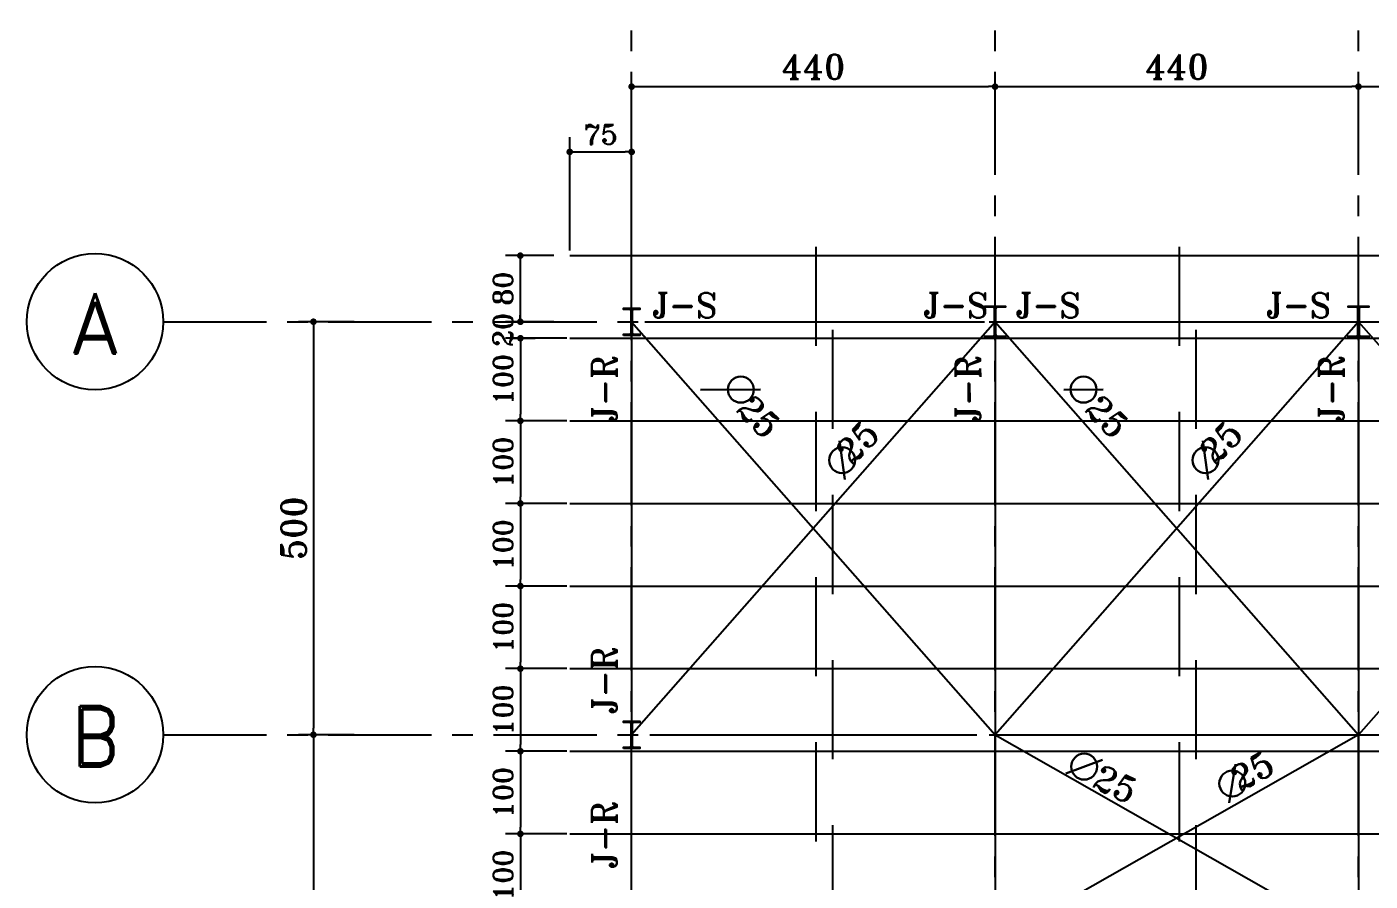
# Model space of a CAD drawing. Header units: inches. Extents: x 460503 to 460688, y 47570 to 48852.
# Drawn here: x 460551.02 to 460567.29, y 48259.77 to 48270.11 of the extents above; entities that cross this region are included whole.
import ezdxf
from ezdxf.enums import TextEntityAlignment as Align

# ---------------------------------------------------------------- set-up
doc = ezdxf.new("R2010")
doc.units = ezdxf.units.IN
doc.header["$MEASUREMENT"] = 0
for name, pattern in [('CENTER', [2, 1.25, -0.25, 0.25, -0.25]), ('DASHDOTX2', [2, 1, -0.5, 0, -0.5]), ('HIDDEN', [0.375, 0.25, -0.125])]:
    doc.linetypes.add(name, pattern=pattern)
for name, color, linetype in [('3', 3, 'HIDDEN'), ('3G', 3, 'Continuous'), ('Ax', 1, 'DASHDOTX2'), ('AXE', 1, 'CENTER'), ('DIM', 8, 'Continuous'), ('tir', 92, 'Continuous'), ('wall', 4, 'Continuous')]:
    doc.layers.add(name, color=color, linetype=linetype)
doc.layers.add('TEXT', color=250, linetype='Continuous', lineweight=30)
doc.styles.add('ROMAND', font='ROMAND.shx')
doc.styles.add('ROMANT', font='romant')
doc.dimstyles.new('1-100', dxfattribs={"dimtxt": 0.3, "dimasz": 0.08, "dimexe": 0.18, "dimexo": 0.0625, "dimgap": 0.09, "dimtad": 1, "dimdec": 0, "dimlfac": 100, "dimdsep": 46, "dimtxsty": 'ROMANT', "dimblk": 'DOT', "dimcen": 0.09, "dimclrd": 1, "dimclre": 1, "dimclrt": 3, "dimadec": 0, "dimazin": 0, "dimtfac": 1, "dimtdec": 0, "dimtix": 1, "dimtofl": 0, "dimtmove": 2, "dimatfit": 3, "dimldrblk": 'DOT', "dimfxl": 1, "dimtolj": 1, "dimarcsym": 0})
doc.dimstyles.new('Copy of 1-100', dxfattribs={"dimtxt": 0.24, "dimasz": 0.08, "dimexe": 0.18, "dimexo": 0.0625, "dimgap": 0.09, "dimtad": 1, "dimdec": 0, "dimlfac": 100, "dimdsep": 46, "dimtxsty": 'ROMANT', "dimblk": 'DOT', "dimcen": 0.09, "dimclrd": 1, "dimclre": 1, "dimclrt": 3, "dimadec": 0, "dimazin": 0, "dimtfac": 1, "dimtdec": 0, "dimtix": 1, "dimtofl": 0, "dimtmove": 2, "dimatfit": 3, "dimldrblk": 'DOT', "dimfxl": 1, "dimtolj": 1, "dimarcsym": 0})

# ---------------------------------------------------------------- blocks, each defined once
blk = doc.blocks.new('DOT')
at = {"layer": 'DIM', "color": 0, "linetype": 'ByBlock'}
blk.add_line((-0.5, 0), (-1, 0), dxfattribs=at)
at = {"layer": 'DIM', "color": 0, "linetype": 'ByBlock', "const_width": 0.5}
blk.add_lwpolyline([(-0.25, 0, 1), (0.25, 0, 1)], format="xyb", close=True, dxfattribs=at)
blk = doc.blocks.new('*D284')
at = {"layer": 'Defpoints', "color": 0, "transparency": 16777216}
for p in [(460555.049, 48266.541), (460554.491, 48261.541), (460555.049, 48261.541)]:
    blk.add_point(p, dxfattribs=at)
at = {"layer": 'wall', "color": 1, "lineweight": -2, "transparency": 16777216}
for p, q in [((460554.986, 48266.541), (460554.311, 48266.541)), ((460554.491, 48266.461), (460554.491, 48261.621)), ((460554.986, 48261.541), (460554.311, 48261.541))]:
    blk.add_line(p, q, dxfattribs=at)
at = {"layer": 'wall', "color": 1, "lineweight": -2, "transparency": 16777216, "xscale": 0.08, "yscale": 0.08, "zscale": 0.08}
for p, rotation in [((460554.491, 48266.541), 90), ((460554.491, 48261.541), 270)]:
    blk.add_blockref('DOT', p, dxfattribs=dict(at, rotation=rotation))
at = {"layer": 'wall', "color": 3, "transparency": 16777216, "insert": (460554.251, 48264.041), "char_height": 0.3, "attachment_point": 5, "rotation": 90, "style": 'ROMANT'}
blk.add_mtext('\\A1;500', dxfattribs=at)
blk = doc.blocks.new('_Dot')
at = {"layer": 'DIM', "color": 0, "lineweight": -2}
blk.add_line((-0.5, 0), (-1, 0), dxfattribs=at)
at = {"layer": 'DIM', "color": 0, "const_width": 0.5}
blk.add_lwpolyline([(-0.25, 0, 1), (0.25, 0, 1)], format="xyb", close=True, dxfattribs=at)
blk = doc.blocks.new('*D285')
at = {"layer": 'Defpoints', "color": 0, "transparency": 16777216}
for p in [(460555.049, 48261.541), (460554.491, 48256.541), (460555.049, 48256.541)]:
    blk.add_point(p, dxfattribs=at)
at = {"layer": 'wall', "color": 1, "lineweight": -2, "transparency": 16777216}
for p, q in [((460554.986, 48261.541), (460554.311, 48261.541)), ((460554.491, 48261.461), (460554.491, 48256.621)), ((460554.986, 48256.541), (460554.311, 48256.541))]:
    blk.add_line(p, q, dxfattribs=at)
at = {"layer": 'wall', "color": 1, "lineweight": -2, "transparency": 16777216, "xscale": 0.08, "yscale": 0.08, "zscale": 0.08}
for p, rotation in [((460554.491, 48261.541), 90), ((460554.491, 48256.541), 270)]:
    blk.add_blockref('DOT', p, dxfattribs=dict(at, rotation=rotation))
at = {"layer": 'wall', "color": 3, "transparency": 16777216, "insert": (460554.251, 48259.041), "char_height": 0.3, "attachment_point": 5, "rotation": 90, "style": 'ROMANT'}
blk.add_mtext('\\A1;500', dxfattribs=at)
blk = doc.blocks.new('*D287')
at = {"layer": 'Defpoints', "color": 0, "transparency": 16777216}
for p in [(460562.744, 48269.387), (460558.344, 48268.81), (460562.744, 48268.81)]:
    blk.add_point(p, dxfattribs=at)
at = {"layer": 'wall', "color": 1, "lineweight": -2, "transparency": 16777216}
for p, q in [((460558.344, 48268.873), (460558.344, 48269.567)), ((460562.744, 48268.873), (460562.744, 48269.567)), ((460558.424, 48269.387), (460562.664, 48269.387))]:
    blk.add_line(p, q, dxfattribs=at)
at = {"layer": 'wall', "color": 1, "lineweight": -2, "transparency": 16777216, "xscale": 0.08, "yscale": 0.08, "zscale": 0.08, "rotation": 180}
blk.add_blockref('DOT', (460558.344, 48269.387), dxfattribs=at)
at = {"layer": 'wall', "color": 1, "lineweight": -2, "transparency": 16777216, "xscale": 0.08, "yscale": 0.08, "zscale": 0.08}
blk.add_blockref('DOT', (460562.744, 48269.387), dxfattribs=at)
at = {"layer": 'wall', "color": 3, "transparency": 16777216, "insert": (460560.544, 48269.627), "char_height": 0.3, "attachment_point": 5, "style": 'ROMANT'}
blk.add_mtext('\\A1;440', dxfattribs=at)
blk = doc.blocks.new('*D288')
at = {"layer": 'Defpoints', "color": 0, "transparency": 16777216}
for p in [(460567.144, 48269.387), (460562.744, 48268.81), (460567.144, 48268.81)]:
    blk.add_point(p, dxfattribs=at)
at = {"layer": 'wall', "color": 1, "lineweight": -2, "transparency": 16777216}
for p, q in [((460562.744, 48268.873), (460562.744, 48269.567)), ((460567.144, 48268.873), (460567.144, 48269.567)), ((460562.824, 48269.387), (460567.064, 48269.387))]:
    blk.add_line(p, q, dxfattribs=at)
at = {"layer": 'wall', "color": 1, "lineweight": -2, "transparency": 16777216, "xscale": 0.08, "yscale": 0.08, "zscale": 0.08, "rotation": 180}
blk.add_blockref('DOT', (460562.744, 48269.387), dxfattribs=at)
at = {"layer": 'wall', "color": 1, "lineweight": -2, "transparency": 16777216, "xscale": 0.08, "yscale": 0.08, "zscale": 0.08}
blk.add_blockref('DOT', (460567.144, 48269.387), dxfattribs=at)
at = {"layer": 'wall', "color": 3, "transparency": 16777216, "insert": (460564.944, 48269.627), "char_height": 0.3, "attachment_point": 5, "style": 'ROMANT'}
blk.add_mtext('\\A1;440', dxfattribs=at)
blk = doc.blocks.new('*D289')
at = {"layer": 'Defpoints', "color": 0, "transparency": 16777216}
for p in [(460571.544, 48269.388), (460567.144, 48268.81), (460571.544, 48268.81)]:
    blk.add_point(p, dxfattribs=at)
at = {"layer": 'wall', "color": 1, "lineweight": -2, "transparency": 16777216}
for p, q in [((460567.144, 48268.873), (460567.144, 48269.568)), ((460571.544, 48268.873), (460571.544, 48269.568)), ((460567.224, 48269.388), (460571.464, 48269.388))]:
    blk.add_line(p, q, dxfattribs=at)
at = {"layer": 'wall', "color": 1, "lineweight": -2, "transparency": 16777216, "xscale": 0.08, "yscale": 0.08, "zscale": 0.08, "rotation": 180}
blk.add_blockref('DOT', (460567.144, 48269.388), dxfattribs=at)
at = {"layer": 'wall', "color": 1, "lineweight": -2, "transparency": 16777216, "xscale": 0.08, "yscale": 0.08, "zscale": 0.08}
blk.add_blockref('DOT', (460571.544, 48269.388), dxfattribs=at)
at = {"layer": 'wall', "color": 3, "transparency": 16777216, "insert": (460569.344, 48269.628), "char_height": 0.3, "attachment_point": 5, "style": 'ROMANT'}
blk.add_mtext('\\A1;440', dxfattribs=at)
blk = doc.blocks.new('*D292')
at = {"color": 1, "lineweight": -2, "transparency": 16777216}
for p, q in [((460557.403, 48267.341), (460556.816, 48267.341)), ((460556.996, 48267.261), (460556.996, 48266.621)), ((460557.403, 48266.541), (460556.816, 48266.541))]:
    blk.add_line(p, q, dxfattribs=at)
at = {"layer": 'Defpoints', "color": 0, "transparency": 16777216}
for p in [(460557.466, 48267.341), (460556.996, 48266.541), (460557.466, 48266.541)]:
    blk.add_point(p, dxfattribs=at)
at = {"color": 1, "lineweight": -2, "transparency": 16777216, "xscale": 0.08, "yscale": 0.08, "zscale": 0.08}
for p, rotation in [((460556.996, 48267.341), 90), ((460556.996, 48266.541), 270)]:
    blk.add_blockref('DOT', p, dxfattribs=dict(at, rotation=rotation))
at = {"color": 3, "transparency": 16777216, "insert": (460556.786, 48266.941), "char_height": 0.24, "attachment_point": 5, "rotation": 90, "style": 'ROMANT'}
blk.add_mtext('\\A1;80', dxfattribs=at)
blk = doc.blocks.new('*D294')
at = {"color": 1, "lineweight": -2, "transparency": 16777216}
for p, q in [((460557.561, 48266.341), (460556.817, 48266.341)), ((460556.997, 48266.261), (460556.997, 48265.421)), ((460557.561, 48265.341), (460556.817, 48265.341))]:
    blk.add_line(p, q, dxfattribs=at)
at = {"layer": 'Defpoints', "color": 0, "transparency": 16777216}
for p in [(460557.624, 48266.341), (460556.997, 48265.341), (460557.624, 48265.341)]:
    blk.add_point(p, dxfattribs=at)
at = {"color": 1, "lineweight": -2, "transparency": 16777216, "xscale": 0.08, "yscale": 0.08, "zscale": 0.08}
for p, rotation in [((460556.997, 48266.341), 90), ((460556.997, 48265.341), 270)]:
    blk.add_blockref('DOT', p, dxfattribs=dict(at, rotation=rotation))
at = {"color": 3, "transparency": 16777216, "insert": (460556.787, 48265.841), "char_height": 0.24, "attachment_point": 5, "rotation": 90, "style": 'ROMANT'}
blk.add_mtext('\\A1;100', dxfattribs=at)
blk = doc.blocks.new('*D295')
at = {"color": 1, "lineweight": -2, "transparency": 16777216}
for p, q in [((460556.997, 48266.621), (460556.997, 48266.701)), ((460556.879, 48266.541), (460557.177, 48266.541)), ((460556.88, 48266.341), (460557.177, 48266.341)), ((460556.997, 48266.261), (460556.997, 48266.181))]:
    blk.add_line(p, q, dxfattribs=at)
at = {"layer": 'Defpoints', "color": 0, "transparency": 16777216}
for p in [(460556.816, 48266.541), (460556.817, 48266.341), (460556.997, 48266.341)]:
    blk.add_point(p, dxfattribs=at)
at = {"color": 1, "lineweight": -2, "transparency": 16777216, "xscale": 0.08, "yscale": 0.08, "zscale": 0.08}
for p, rotation in [((460556.997, 48266.541), 270), ((460556.997, 48266.341), 90)]:
    blk.add_blockref('DOT', p, dxfattribs=dict(at, rotation=rotation))
at = {"color": 3, "transparency": 16777216, "insert": (460556.787, 48266.441), "char_height": 0.24, "attachment_point": 5, "rotation": 90, "style": 'ROMANT'}
blk.add_mtext('\\A1;20', dxfattribs=at)
blk = doc.blocks.new('*D296')
at = {"color": 1, "lineweight": -2, "transparency": 16777216}
for p, q in [((460557.561, 48265.341), (460556.817, 48265.341)), ((460556.997, 48265.261), (460556.997, 48264.421)), ((460557.561, 48264.341), (460556.817, 48264.341))]:
    blk.add_line(p, q, dxfattribs=at)
at = {"layer": 'Defpoints', "color": 0, "transparency": 16777216}
for p in [(460557.624, 48265.341), (460556.997, 48264.341), (460557.624, 48264.341)]:
    blk.add_point(p, dxfattribs=at)
at = {"color": 1, "lineweight": -2, "transparency": 16777216, "xscale": 0.08, "yscale": 0.08, "zscale": 0.08}
for p, rotation in [((460556.997, 48265.341), 90), ((460556.997, 48264.341), 270)]:
    blk.add_blockref('DOT', p, dxfattribs=dict(at, rotation=rotation))
at = {"color": 3, "transparency": 16777216, "insert": (460556.787, 48264.841), "char_height": 0.24, "attachment_point": 5, "rotation": 90, "style": 'ROMANT'}
blk.add_mtext('\\A1;100', dxfattribs=at)
blk = doc.blocks.new('*D297')
at = {"color": 1, "lineweight": -2, "transparency": 16777216}
for p, q in [((460557.561, 48264.341), (460556.817, 48264.341)), ((460556.997, 48264.261), (460556.997, 48263.421)), ((460557.561, 48263.341), (460556.817, 48263.341))]:
    blk.add_line(p, q, dxfattribs=at)
at = {"layer": 'Defpoints', "color": 0, "transparency": 16777216}
for p in [(460557.624, 48264.341), (460556.997, 48263.341), (460557.624, 48263.341)]:
    blk.add_point(p, dxfattribs=at)
at = {"color": 1, "lineweight": -2, "transparency": 16777216, "xscale": 0.08, "yscale": 0.08, "zscale": 0.08}
for p, rotation in [((460556.997, 48264.341), 90), ((460556.997, 48263.341), 270)]:
    blk.add_blockref('DOT', p, dxfattribs=dict(at, rotation=rotation))
at = {"color": 3, "transparency": 16777216, "insert": (460556.787, 48263.841), "char_height": 0.24, "attachment_point": 5, "rotation": 90, "style": 'ROMANT'}
blk.add_mtext('\\A1;100', dxfattribs=at)
blk = doc.blocks.new('*D298')
at = {"color": 1, "lineweight": -2, "transparency": 16777216}
for p, q in [((460557.561, 48263.341), (460556.817, 48263.341)), ((460556.997, 48263.261), (460556.997, 48262.421)), ((460557.561, 48262.341), (460556.817, 48262.341))]:
    blk.add_line(p, q, dxfattribs=at)
at = {"layer": 'Defpoints', "color": 0, "transparency": 16777216}
for p in [(460557.624, 48263.341), (460556.997, 48262.341), (460557.624, 48262.341)]:
    blk.add_point(p, dxfattribs=at)
at = {"color": 1, "lineweight": -2, "transparency": 16777216, "xscale": 0.08, "yscale": 0.08, "zscale": 0.08}
for p, rotation in [((460556.997, 48263.341), 90), ((460556.997, 48262.341), 270)]:
    blk.add_blockref('DOT', p, dxfattribs=dict(at, rotation=rotation))
at = {"color": 3, "transparency": 16777216, "insert": (460556.787, 48262.841), "char_height": 0.24, "attachment_point": 5, "rotation": 90, "style": 'ROMANT'}
blk.add_mtext('\\A1;100', dxfattribs=at)
blk = doc.blocks.new('*D299')
at = {"color": 1, "lineweight": -2, "transparency": 16777216}
for p, q in [((460557.561, 48262.341), (460556.817, 48262.341)), ((460556.997, 48262.261), (460556.997, 48261.421)), ((460557.561, 48261.341), (460556.817, 48261.341))]:
    blk.add_line(p, q, dxfattribs=at)
at = {"layer": 'Defpoints', "color": 0, "transparency": 16777216}
for p in [(460557.624, 48262.341), (460556.997, 48261.341), (460557.624, 48261.341)]:
    blk.add_point(p, dxfattribs=at)
at = {"color": 1, "lineweight": -2, "transparency": 16777216, "xscale": 0.08, "yscale": 0.08, "zscale": 0.08}
for p, rotation in [((460556.997, 48262.341), 90), ((460556.997, 48261.341), 270)]:
    blk.add_blockref('DOT', p, dxfattribs=dict(at, rotation=rotation))
at = {"color": 3, "transparency": 16777216, "insert": (460556.787, 48261.841), "char_height": 0.24, "attachment_point": 5, "rotation": 90, "style": 'ROMANT'}
blk.add_mtext('\\A1;100', dxfattribs=at)
blk = doc.blocks.new('*D300')
at = {"color": 1, "lineweight": -2, "transparency": 16777216}
for p, q in [((460557.561, 48261.341), (460556.817, 48261.341)), ((460556.997, 48261.261), (460556.997, 48260.421)), ((460557.561, 48260.341), (460556.817, 48260.341))]:
    blk.add_line(p, q, dxfattribs=at)
at = {"layer": 'Defpoints', "color": 0, "transparency": 16777216}
for p in [(460557.624, 48261.341), (460556.997, 48260.341), (460557.624, 48260.341)]:
    blk.add_point(p, dxfattribs=at)
at = {"color": 1, "lineweight": -2, "transparency": 16777216, "xscale": 0.08, "yscale": 0.08, "zscale": 0.08}
for p, rotation in [((460556.997, 48261.341), 90), ((460556.997, 48260.341), 270)]:
    blk.add_blockref('DOT', p, dxfattribs=dict(at, rotation=rotation))
at = {"color": 3, "transparency": 16777216, "insert": (460556.787, 48260.841), "char_height": 0.24, "attachment_point": 5, "rotation": 90, "style": 'ROMANT'}
blk.add_mtext('\\A1;100', dxfattribs=at)
blk = doc.blocks.new('*D301')
at = {"color": 1, "lineweight": -2, "transparency": 16777216}
for p, q in [((460557.561, 48260.341), (460556.817, 48260.341)), ((460556.997, 48260.261), (460556.997, 48259.421)), ((460557.561, 48259.341), (460556.817, 48259.341))]:
    blk.add_line(p, q, dxfattribs=at)
at = {"layer": 'Defpoints', "color": 0, "transparency": 16777216}
for p in [(460557.624, 48260.341), (460556.997, 48259.341), (460557.624, 48259.341)]:
    blk.add_point(p, dxfattribs=at)
at = {"color": 1, "lineweight": -2, "transparency": 16777216, "xscale": 0.08, "yscale": 0.08, "zscale": 0.08}
for p, rotation in [((460556.997, 48260.341), 90), ((460556.997, 48259.341), 270)]:
    blk.add_blockref('DOT', p, dxfattribs=dict(at, rotation=rotation))
at = {"color": 3, "transparency": 16777216, "insert": (460556.787, 48259.841), "char_height": 0.24, "attachment_point": 5, "rotation": 90, "style": 'ROMANT'}
blk.add_mtext('\\A1;100', dxfattribs=at)
blk = doc.blocks.new('*D370')
at = {"color": 1, "lineweight": -2, "transparency": 16777216}
for p, q in [((460557.594, 48267.404), (460557.594, 48268.777)), ((460558.344, 48267.404), (460558.344, 48268.777)), ((460557.674, 48268.597), (460558.264, 48268.597))]:
    blk.add_line(p, q, dxfattribs=at)
at = {"layer": 'Defpoints', "color": 0, "transparency": 16777216}
for p in [(460558.344, 48268.597), (460557.594, 48267.341), (460558.344, 48267.341)]:
    blk.add_point(p, dxfattribs=at)
at = {"color": 1, "lineweight": -2, "transparency": 16777216, "xscale": 0.08, "yscale": 0.08, "zscale": 0.08, "rotation": 180}
blk.add_blockref('DOT', (460557.594, 48268.597), dxfattribs=at)
at = {"color": 1, "lineweight": -2, "transparency": 16777216, "xscale": 0.08, "yscale": 0.08, "zscale": 0.08}
blk.add_blockref('DOT', (460558.344, 48268.597), dxfattribs=at)
at = {"color": 3, "transparency": 16777216, "insert": (460557.969, 48268.807), "char_height": 0.24, "attachment_point": 5, "style": 'ROMANT'}
blk.add_mtext('\\A1;75', dxfattribs=at)

msp = doc.modelspace()

# ---------------------------------------------------------------- hatches: boundary and pattern name
for points in [[(460558.33625925, 48266.69114071), (460558.32478302, 48266.69114071, 0.4144144444), (460558.33625925, 48266.67965661)], [(460558.35125925, 48266.69114071), (460558.36273548, 48266.69114071, -0.4144144444), (460558.35125925, 48266.67965661)], [(460562.73625925, 48266.71614071), (460562.72478303, 48266.71614071, 0.4144144444), (460562.73625925, 48266.70465661)], [(460562.75125925, 48266.71614071), (460562.76273548, 48266.71614071, -0.4144144444), (460562.75125925, 48266.70465661)], [(460567.13625924, 48266.71614071), (460567.12478301, 48266.71614071, 0.4144144444), (460567.13625924, 48266.70465661)], [(460567.15125924, 48266.71614071), (460567.16273547, 48266.71614071, -0.4144144444), (460567.15125924, 48266.70465661)], [(460558.33625925, 48266.39110121), (460558.32478302, 48266.39110121, -0.4144144444), (460558.33625925, 48266.40258531)], [(460558.35125925, 48266.39110121), (460558.36273548, 48266.39110121, 0.4144144444), (460558.35125925, 48266.40258531)], [(460562.73625925, 48266.36610121), (460562.72478303, 48266.36610121, -0.4144144444), (460562.73625925, 48266.37758531)], [(460562.75125925, 48266.36610121), (460562.76273548, 48266.36610121, 0.4144144444), (460562.75125925, 48266.37758531)], [(460567.13625924, 48266.36610121), (460567.12478301, 48266.36610121, -0.4144144444), (460567.13625924, 48266.37758531)], [(460567.15125924, 48266.36610121), (460567.16273547, 48266.36610121, 0.4144144444), (460567.15125924, 48266.37758531)], [(460558.33625925, 48261.69114071), (460558.32478302, 48261.69114071, 0.4144144444), (460558.33625925, 48261.67965661)], [(460558.35125925, 48261.69114071), (460558.36273548, 48261.69114071, -0.4144144444), (460558.35125925, 48261.67965661)], [(460558.33625925, 48261.39110121), (460558.32478302, 48261.39110121, -0.4144144444), (460558.33625925, 48261.40258531)], [(460558.35125925, 48261.39110121), (460558.36273548, 48261.39110121, 0.4144144444), (460558.35125925, 48261.40258531)]]:
    msp.add_hatch(color=1).paths.add_polyline_path(points)

# ---------------------------------------------------------------- linework, layer by layer
at = {"color": 3}
for p, q in [((460557.59375925, 48267.34114071), (460581.09375925, 48267.34114071)), ((460558.34375925, 48266.70614071), (460558.34375925, 48267.34114071)), ((460562.74375925, 48266.73114071), (460562.74375925, 48267.36614071)), ((460567.14375924, 48266.73114071), (460567.14375924, 48267.36614071)), ((460558.34375925, 48266.54114071), (460562.74375925, 48261.54114071)), ((460562.74375925, 48266.54114071), (460558.34375925, 48261.54114071)), ((460558.50173499, 48266.54114071), (460562.6156151, 48266.54114071)), ((460562.74375924, 48266.54144276), (460567.14375924, 48261.54144276)), ((460567.14375924, 48266.54144276), (460562.74375924, 48261.54144276)), ((460562.85213653, 48266.54114071), (460566.96601663, 48266.54114071)), ((460567.14375925, 48266.54114071), (460571.54375925, 48261.54114071)), ((460571.54375925, 48266.54114071), (460567.14375925, 48261.54114071)), ((460557.59375925, 48266.34114071), (460581.09375925, 48266.34114071)), ((460557.59375925, 48265.34114071), (460581.09375925, 48265.34114071)), ((460557.59375925, 48264.34114071), (460581.09375925, 48264.34114071)), ((460557.59375925, 48263.34114071), (460581.09375925, 48263.34114071)), ((460557.59375925, 48262.34114071), (460581.09375925, 48262.34114071)), ((460558.56375925, 48261.54114071), (460562.52375925, 48261.54114071)), ((460562.74349344, 48261.54114071), (460567.14375924, 48259.04083866)), ((460567.14402505, 48261.54114071), (460562.74375925, 48259.04114071)), ((460562.96375925, 48261.54114071), (460566.92375925, 48261.54114071)), ((460557.59375925, 48261.34114071), (460580.34375925, 48261.34114071)), ((460557.59375925, 48260.34114071), (460581.09375925, 48260.34114071))]:
    msp.add_line(p, q, dxfattribs=at)
at = {"color": 6}
for p, q in [((460558.34375925, 48266.37614071), (460558.34375925, 48261.70614071)), ((460562.74375925, 48266.37614071), (460562.74375925, 48259.04114071)), ((460567.14375924, 48266.37583866), (460567.14375924, 48259.04083866)), ((460558.34375925, 48259.04114071), (460558.34375925, 48261.37614071))]:
    msp.add_line(p, q, dxfattribs=at)
at = {"layer": '3G'}
for points in [[(460558.24375925, 48266.37614071), (460558.24375925, 48266.39114071), (460558.33625925, 48266.39114071), (460558.33625925, 48266.69114071), (460558.24375925, 48266.69114071), (460558.24375925, 48266.70614071), (460558.44375925, 48266.70614071), (460558.44375925, 48266.69114071), (460558.35125925, 48266.69114071), (460558.35125925, 48266.39114071), (460558.44375925, 48266.39114071), (460558.44375925, 48266.37614071)], [(460562.61875925, 48266.35114071), (460562.61875925, 48266.36614071), (460562.73625925, 48266.36614071), (460562.73625925, 48266.71614071), (460562.61875925, 48266.71614071), (460562.61875925, 48266.73114071), (460562.86875925, 48266.73114071), (460562.86875925, 48266.71614071), (460562.75125925, 48266.71614071), (460562.75125925, 48266.36614071), (460562.86875925, 48266.36614071), (460562.86875925, 48266.35114071)], [(460567.01875924, 48266.35114071), (460567.01875924, 48266.36614071), (460567.13625924, 48266.36614071), (460567.13625924, 48266.71614071), (460567.01875924, 48266.71614071), (460567.01875924, 48266.73114071), (460567.26875924, 48266.73114071), (460567.26875924, 48266.71614071), (460567.15125924, 48266.71614071), (460567.15125924, 48266.36614071), (460567.26875924, 48266.36614071), (460567.26875924, 48266.35114071)], [(460558.24375925, 48261.37614071), (460558.24375925, 48261.39114071), (460558.33625925, 48261.39114071), (460558.33625925, 48261.69114071), (460558.24375925, 48261.69114071), (460558.24375925, 48261.70614071), (460558.44375925, 48261.70614071), (460558.44375925, 48261.69114071), (460558.35125925, 48261.69114071), (460558.35125925, 48261.39114071), (460558.44375925, 48261.39114071), (460558.44375925, 48261.37614071)]]:
    msp.add_lwpolyline(points, close=True, dxfattribs=at)
for centre, start, end in [((460558.33625925, 48266.69113284), 180.157926883, 270.157926883), ((460558.35125925, 48266.69113284), 269.842073117, 359.842073117), ((460558.35125925, 48266.69113284), 269.842073117, 359.842073117), ((460562.73625925, 48266.71613284), 180.157926883, 270.157926883), ((460562.75125925, 48266.71613284), 269.842073117, 359.842073117), ((460562.75125925, 48266.71613284), 269.842073117, 359.842073117), ((460567.13625924, 48266.71613284), 180.157926883, 270.157926883), ((460567.15125924, 48266.71613284), 269.842073117, 359.842073117), ((460567.15125924, 48266.71613284), 269.842073117, 359.842073117), ((460558.33625925, 48266.39110908), 89.842073117, 179.842073117), ((460558.33625925, 48266.39110908), 89.842073117, 179.842073117), ((460558.35125925, 48266.39110908), 0.157926883, 90.157926883), ((460558.35125925, 48266.39110908), 0.157926883, 90.157926883), ((460558.35125925, 48266.39110908), 0.157926883, 90.157926883), ((460562.73625925, 48266.36610908), 89.842073117, 179.842073117), ((460562.73625925, 48266.36610908), 89.842073117, 179.842073117), ((460562.75125925, 48266.36610908), 0.157926883, 90.157926883), ((460562.75125925, 48266.36610908), 0.157926883, 90.157926883), ((460562.75125925, 48266.36610908), 0.157926883, 90.157926883), ((460567.13625924, 48266.36610908), 89.842073117, 179.842073117), ((460567.13625924, 48266.36610908), 89.842073117, 179.842073117), ((460567.15125924, 48266.36610908), 0.157926883, 90.157926883), ((460567.15125924, 48266.36610908), 0.157926883, 90.157926883), ((460567.15125924, 48266.36610908), 0.157926883, 90.157926883), ((460558.33625925, 48261.69113284), 180.157926883, 270.157926883), ((460558.35125925, 48261.69113284), 269.842073117, 359.842073117), ((460558.35125925, 48261.69113284), 269.842073117, 359.842073117), ((460558.33625925, 48261.39110908), 89.842073117, 179.842073117), ((460558.33625925, 48261.39110908), 89.842073117, 179.842073117), ((460558.35125925, 48261.39110908), 0.157926883, 90.157926883), ((460558.35125925, 48261.39110908), 0.157926883, 90.157926883), ((460558.35125925, 48261.39110908), 0.157926883, 90.157926883)]:
    msp.add_arc(centre, 0.01147623, start, end, dxfattribs=at)
at = {"layer": 'Ax', "linetype": 'Continuous', "ltscale": 0.5}
for centre in [(460551.84626692, 48266.54114071), (460551.84626692, 48261.54114071)]:
    msp.add_circle(centre, 0.825, dxfattribs=at)
at = {"layer": 'AXE'}
for p, q in [((460558.34375925, 48250.31807702), (460558.34375925, 48270.11085961)), ((460562.74375925, 48250.31807702), (460562.74375925, 48270.11085961)), ((460567.14375924, 48250.31777497), (460567.14375924, 48270.11055756)), ((460552.67126692, 48266.54114071), (460583.12479343, 48266.54114071)), ((460552.67123358, 48261.54114071), (460583.1247601, 48261.54114071))]:
    msp.add_line(p, q, dxfattribs=at)
at = {"layer": 'TEXT', "color": 2}
for p, q in [((460559.17819285, 48265.71717267, -0.00000261), (460559.90292002, 48265.72112959, -0.00000261)), ((460563.57819284, 48265.71747471, -0.00000261), (460564.05292001, 48265.72143164, -0.00000261)), ((460560.92433335, 48264.6295863, -0.00000261), (460560.86005098, 48265.09995777, -0.00000261)), ((460565.32433334, 48264.62988835, -0.00000261), (460565.26005097, 48265.10025982, -0.00000261)), ((460563.60035034, 48261.07343422, -0.00000261), (460564.0461101, 48261.2367737, -0.00000261)), ((460565.57924812, 48260.71605173, -0.00000261), (460565.65381572, 48261.18490268, -0.00000261))]:
    msp.add_line(p, q, dxfattribs=at)
for centre in [(460559.66555644, 48265.71915113, -0.00000261), (460563.81555643, 48265.71945318, -0.00000261), (460560.89219217, 48264.86477203, -0.00000261), (460565.29219216, 48264.86507408, -0.00000261), (460563.82323022, 48261.15510396, -0.00000261), (460565.61653192, 48260.9504772, -0.00000261)]:
    msp.add_circle(centre, 0.15737183, dxfattribs=at)
at = {"layer": 'tir', "color": 3}
for p, q in [((460560.57370658, 48267.44965678, 0.00000029), (460560.57370658, 48266.24965678, 0.00000029)), ((460564.97370657, 48267.44935473, 0.00000029), (460564.97370657, 48266.24935473, 0.00000029)), ((460560.77370658, 48266.44483889, 0.00000029), (460560.77370658, 48265.24483889, 0.00000029)), ((460565.17370657, 48266.44453684, 0.00000029), (460565.17370657, 48265.24453684, 0.00000029)), ((460560.57370658, 48265.44965678, 0.00000029), (460560.57370658, 48264.24965678, 0.00000029)), ((460564.97370657, 48265.44935473, 0.00000029), (460564.97370657, 48264.24935473, 0.00000029)), ((460560.77370658, 48264.44483889, 0.00000029), (460560.77370658, 48263.24483889, 0.00000029)), ((460565.17370657, 48264.44453684, 0.00000029), (460565.17370657, 48263.24453684, 0.00000029)), ((460560.57370658, 48263.44965678, 0.00000029), (460560.57370658, 48262.24965678, 0.00000029)), ((460564.97370657, 48263.44935473, 0.00000029), (460564.97370657, 48262.24935473, 0.00000029)), ((460560.77370658, 48262.44483889, 0.00000029), (460560.77370658, 48261.24483889, 0.00000029)), ((460565.17370657, 48262.44453684, 0.00000029), (460565.17370657, 48261.24453684, 0.00000029)), ((460560.57370658, 48261.44965678, 0.00000029), (460560.57370658, 48260.24965678, 0.00000029)), ((460564.97370657, 48261.44935473, 0.00000029), (460564.97370657, 48260.24935473, 0.00000029)), ((460560.77370658, 48260.44483889, 0.00000029), (460560.77370658, 48259.24483889, 0.00000029)), ((460565.17370657, 48260.44453684, 0.00000029), (460565.17370657, 48259.24453684, 0.00000029))]:
    msp.add_line(p, q, dxfattribs=at)

# ---------------------------------------------------------------- texts
at = {"layer": '3', "color": 3, "style": 'ROMAND'}
for s, p in [('A', (460551.84864256, 48266.52218252, 0.00000001)), ('B', (460551.84864256, 48261.52218252, 0.00000001))]:
    msp.add_text(s, height=0.7299072, dxfattribs=at).set_placement(p, align=Align.MIDDLE_CENTER)
at = {"layer": 'TEXT', "color": 2, "style": 'ROMANT'}
for s, rotation, p in [('J-S', 0.081705483, (460558.59151012, 48266.58744675, 0.00000016)), ('J-S', 0.081705483, (460561.87341766, 48266.58744675, 0.00000016)), ('J-S', 0.081705483, (460562.99151011, 48266.58744675, 0.00000016)), ('J-S', 0.081705483, (460566.02341765, 48266.58744675, 0.00000016)), ('J-R', 90.081705482, (460558.16653349, 48265.31563199, 0.00000016)), ('J-R', 90.081705482, (460562.56653349, 48265.31563199, 0.00000016)), ('J-R', 90.081705482, (460566.96653348, 48265.31563199, 0.00000016)), ('  25', 314.603726235, (460559.30018481, 48265.76516542, -0.00000155)), ('  25', 314.603726235, (460563.52002882, 48265.76546747, -0.00000155)), ('  25', 45.396273766, (460560.71437071, 48264.49459161, -0.00000155)), ('  25', 45.396273766, (460565.1143707, 48264.49489366, -0.00000155)), ('J-R', 90.081705482, (460558.16653349, 48261.78879919, 0.00000016)), ('  25', 28.577447437, (460565.33920652, 48260.64758343, -0.00000155)), ('  25', 334.250486716, (460563.5294363, 48261.09907708, -0.00000155)), ('J-R', 90.081705482, (460558.16653349, 48259.91661575, 0.00000016))]:
    msp.add_text(s, height=0.302224371, rotation=rotation, dxfattribs=at).set_placement(p)

# ---------------------------------------------------------------- dimensions: what is measured, and where the dimension line sits
dim = msp.add_linear_dim(base=(460558.34375925, 48268.59733535), p1=(460557.59375925, 48267.34114071), p2=(460558.34375925, 48267.34114071), dimstyle='Copy of 1-100')
dim.commit()
dim.dimension.update_dxf_attribs({"geometry": '*D370', "text_midpoint": (460557.96875925, 48268.80733535)})
for base, p1, p2, picture, middle in [((460556.99636494, 48266.54114071), (460557.4656908, 48267.34114071), (460557.4656908, 48266.54114071), '*D292', (460556.78636494, 48266.94114071)), ((460556.99746769, 48266.34114071), (460556.81636494, 48266.54114071), (460556.81746769, 48266.34114071), '*D295', (460556.78746769, 48266.44114071)), ((460556.99746769, 48265.34114071), (460557.62366654, 48266.34114071), (460557.62366654, 48265.34114071), '*D294', (460556.78746769, 48265.84114071)), ((460556.99746769, 48264.34114071), (460557.62366654, 48265.34114071), (460557.62366654, 48264.34114071), '*D296', (460556.78746769, 48264.84114071)), ((460556.99746769, 48263.34114071), (460557.62366654, 48264.34114071), (460557.62366654, 48263.34114071), '*D297', (460556.78746769, 48263.84114071)), ((460556.99746769, 48262.34114071), (460557.62366654, 48263.34114071), (460557.62366654, 48262.34114071), '*D298', (460556.78746769, 48262.84114071)), ((460556.99746769, 48261.34114071), (460557.62366654, 48262.34114071), (460557.62366654, 48261.34114071), '*D299', (460556.78746769, 48261.84114071)), ((460556.99746769, 48260.34114071), (460557.62366654, 48261.34114071), (460557.62366654, 48260.34114071), '*D300', (460556.78746769, 48260.84114071)), ((460556.99746769, 48259.34114071), (460557.62366654, 48260.34114071), (460557.62366654, 48259.34114071), '*D301', (460556.78746769, 48259.84114071))]:
    dim = msp.add_linear_dim(base=base, p1=p1, p2=p2, angle=90, dimstyle='Copy of 1-100')
    dim.commit()
    dim.dimension.update_dxf_attribs({"geometry": picture, "text_midpoint": middle})
at = {"layer": 'wall'}
for base, p1, p2, picture, middle in [((460562.74375925, 48269.3873131), (460558.34375925, 48268.81039008), (460562.74375925, 48268.81039008), '*D287', (460560.54375925, 48269.6273131)), ((460567.14375925, 48269.38733014), (460562.74375925, 48268.81039008), (460567.14375925, 48268.81039008), '*D288', (460564.94375925, 48269.62733014)), ((460571.54375925, 48269.38772027), (460567.14375925, 48268.81039008), (460571.54375925, 48268.81039008), '*D289', (460569.34375925, 48269.62772027))]:
    dim = msp.add_linear_dim(base=base, p1=p1, p2=p2, dimstyle='1-100', dxfattribs=at)
    dim.commit()
    dim.dimension.update_dxf_attribs({"geometry": picture, "text_midpoint": middle})
dim = msp.add_linear_dim(base=(460554.49076415, 48261.54114071), p1=(460555.04862685, 48266.54114071), p2=(460555.04862685, 48261.54114071), angle=90, dimstyle='1-100', dxfattribs=at)
dim.commit()
dim.dimension.update_dxf_attribs({"geometry": '*D284', "text_midpoint": (460554.25076415, 48264.04114071)})
dim = msp.add_aligned_dim(p1=(460555.04862685, 48261.54114071), p2=(460555.04862685, 48256.54114071), distance=-0.55789604, dimstyle='1-100', dxfattribs=at)
dim.commit()
dim.dimension.update_dxf_attribs({"geometry": '*D285', "text_midpoint": (460554.25073082, 48259.04114071)})

doc.saveas('drawing.dxf')
